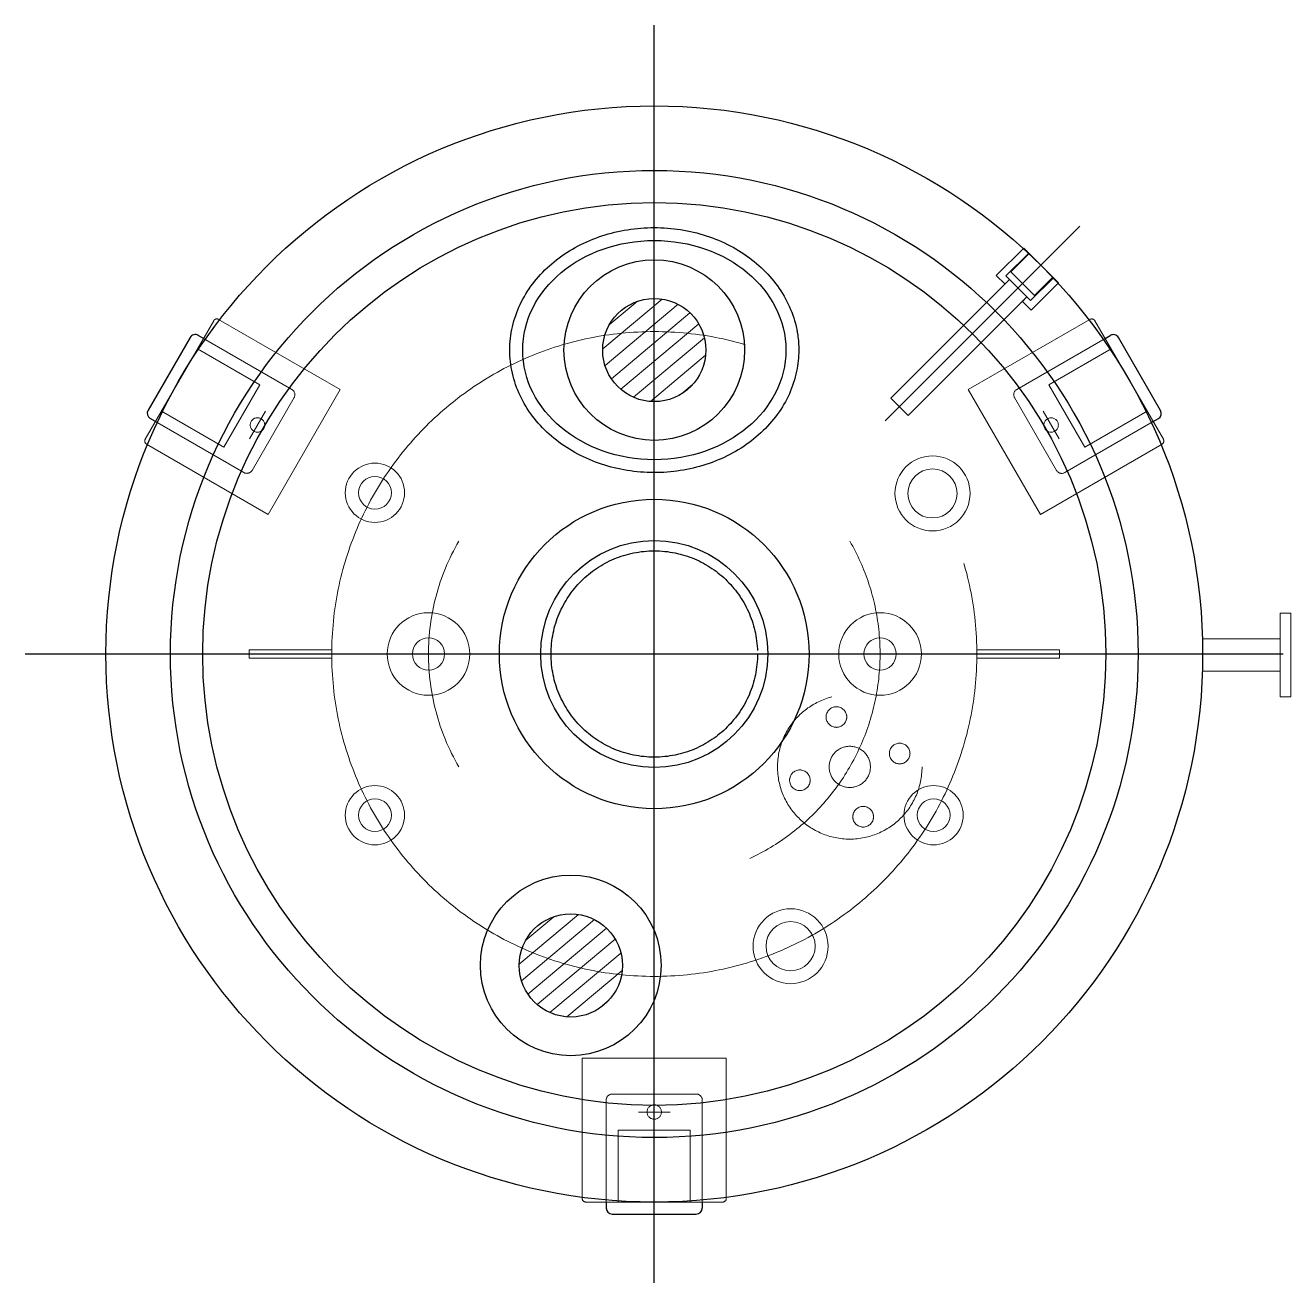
# Model space of a CAD drawing. Extents: x 3331281 to 3332262, y -547950 to -546975.
import ezdxf

# ---------------------------------------------------------------- set-up
doc = ezdxf.new("R2010")
doc.units = 0
doc.header["$LTSCALE"] = 1000
for name, pattern in [('ACAD_ISO02W100', [15, 12, -3]), ('CENTER', [2, 1.25, -0.25, 0.25, -0.25]), ('HIDDEN', [0.375, 0.25, -0.125])]:
    doc.linetypes.add(name, pattern=pattern)
for name, color, linetype in [('3', 1, 'Continuous'), ('cen', 3, 'CENTER'), ('WALL', 255, 'Continuous')]:
    doc.layers.add(name, color=color, linetype=linetype)

# ---------------------------------------------------------------- blocks, each defined once
blk = doc.blocks.new('1111111111')
at = {"color": 1, "linetype": 'HIDDEN', "lineweight": 15, "ltscale": 2}
for p, q in [((12132.6, 16624.3), (12012.6, 16624.3)), ((12012.6, 16624.3), (12012.6, 16507.3)), ((12132.6, 16507.3), (12132.6, 16624.3)), ((12032.6, 16504.3), (12032.6, 16589.3)), ((12037.6, 16594.3), (12107.6, 16594.3)), ((12112.6, 16589.3), (12112.6, 16504.3)), ((12042.6, 16504.3), (12042.6, 16564.3)), ((12042.6, 16564.3), (12102.6, 16564.3)), ((12102.6, 16564.3), (12102.6, 16504.3)), ((12015.6, 16504.3), (12129.6, 16504.3))]:
    blk.add_line(p, q, dxfattribs=at)
at = {"color": 0}
for p, q in [((12032.6, 16504.3), (12032.6, 16499.3)), ((12112.6, 16504.3), (12112.6, 16499.3)), ((12037.6, 16494.3), (12107.6, 16494.3))]:
    blk.add_line(p, q, dxfattribs=at)
at = {"color": 1, "linetype": 'HIDDEN', "lineweight": 15, "ltscale": 2}
blk.add_circle((12072.6, 16579.3), 6, dxfattribs=at)
for centre, radius, start, end in [((12037.6, 16589.3), 5, 90, 180), ((12107.6, 16589.3), 5, 0, 90), ((12015.6, 16507.3), 3, 180, 270), ((12129.6, 16507.3), 3, 270, 0)]:
    blk.add_arc(centre, radius, start, end, dxfattribs=at)
at = {"color": 0}
for centre, start, end in [((12037.6, 16499.3), 180, 270), ((12107.6, 16499.3), 270, 0)]:
    blk.add_arc(centre, 5, start, end, dxfattribs=at)
at = {"layer": '3', "color": 6, "linetype": 'CENTER', "lineweight": 15, "ltscale": 2}
blk.add_line((12059.4, 16579.3), (12085.9, 16579.3), dxfattribs=at)

msp = doc.modelspace()

# ---------------------------------------------------------------- hatches: boundary and pattern name
at = {"linetype": 'Continuous', "lineweight": 15}
h = msp.add_hatch(dxfattribs=at)
h.set_pattern_fill('ANSI31', color=1, scale=88, angle=895, style=0)
h.set_pattern_definition([(220, (3339222.229, -542891.008), (7.070664, -8.426489), [])])
h.paths.add_polyline_path([(3331730.59, -547213.77, 0.085681), (3331728.27, -547227.18, 0.913036), (3331807.61, -547234.41, -0.080257)])
h.paths.add_polyline_path([(3331807.61, -547234.41, 0.045459), (3331808.27, -547227.18, 0.842162), (3331730.59, -547213.77, 0.080257)])
h = msp.add_hatch(dxfattribs=at)
h.set_pattern_fill('ANSI31', color=1, scale=88, angle=895, style=0)
h.set_pattern_definition([(220, (3339157.523, -543368.148), (7.070664, -8.426489), [])])
h.paths.add_polyline_path([(3331665.88, -547690.91, 0.085681), (3331663.57, -547704.32, 0.913036), (3331742.91, -547711.55, -0.080257)])
h.paths.add_polyline_path([(3331742.91, -547711.55, 0.045459), (3331743.57, -547704.32, 0.842162), (3331665.88, -547690.91, 0.080257)])

# ---------------------------------------------------------------- linework, layer by layer
at = {"color": 3, "linetype": 'ACAD_ISO02W100', "lineweight": 15, "ltscale": 0.5}
for p, q in [((3332033.39, -547169.37), (3332054.59, -547148.14)), ((3332040.82, -547169.72), (3332058.48, -547152.03)), ((3332040.82, -547169.72), (3332058.48, -547152.03)), ((3332044.7, -547166.53), (3332058.84, -547152.38)), ((3332044.7, -547166.53), (3332058.84, -547152.38)), ((3332081.48, -547174.99), (3332054.59, -547148.14)), ((3332040.11, -547176.08), (3332033.39, -547169.37)), ((3332059.92, -547188.8), (3332040.82, -547169.72)), ((3332063.45, -547185.26), (3332044.35, -547166.18)), ((3332059.92, -547188.8), (3332077.59, -547171.11)), ((3332063.1, -547184.9), (3332077.23, -547170.75)), ((3331951.5, -547264.45), (3332043.52, -547172.42)), ((3332060.28, -547196.22), (3332081.48, -547174.99)), ((3331964.94, -547277.88), (3332056.97, -547185.85)), ((3332053.56, -547189.51), (3332057.09, -547185.97)), ((3332053.56, -547189.51), (3332060.28, -547196.22)), ((3331951.5, -547264.45), (3331964.94, -547277.88))]:
    msp.add_line(p, q, dxfattribs=at)
at = {"color": 1, "linetype": 'Continuous', "lineweight": 15}
for p, q in [((3331518.27, -547459.64), (3331454.27, -547459.64)), ((3331454.27, -547459.64), (3331454.27, -547466.04)), ((3331454.27, -547466.04), (3331518.27, -547466.04)), ((3331518.27, -547466.04), (3331518.27, -547459.64)), ((3332018.27, -547459.64), (3332082.27, -547459.64)), ((3332018.27, -547466.04), (3332018.27, -547459.64)), ((3332082.27, -547466.04), (3332018.27, -547466.04)), ((3332082.27, -547459.64), (3332082.27, -547466.04))]:
    msp.add_line(p, q, dxfattribs=at)
at = {"color": 0}
for centre, radius in [((3331768.27, -547227.18), 70), ((3331768.27, -547227.18), 40), ((3331703.57, -547704.32), 70), ((3331703.57, -547704.32), 40)]:
    msp.add_circle(centre, radius, dxfattribs=at)
at = {"color": 0, "linetype": 'Continuous', "lineweight": 15}
for centre, radius in [((3331983.93, -547338.33), 29.08), ((3331551.77, -547337.84), 22.98), ((3331551.77, -547587.84), 22.98), ((3331984.78, -547587.84), 22.98), ((3331873.93, -547689.42), 29.05), ((3331873.93, -547689.42), 19.05)]:
    msp.add_circle(centre, radius, dxfattribs=at)
msp.add_circle((3331768.27, -547462.84), 120)
at = {"color": 1}
msp.add_circle((3331768.27, -547462.84), 88, dxfattribs=at)
at = {"color": 1, "linetype": 'HIDDEN', "ltscale": 2}
msp.add_circle((3331768.27, -547462.84), 80, dxfattribs=at)
at = {"color": 0}
msp.add_ellipse((3331768.27, -547227.18), major_axis=(102, 0), ratio=0.833333, dxfattribs=at)
msp.add_open_spline([(3331880.27, -547227.18), (3331880.27, -547227.18), (3331880.27, -547223.28), (3331879.99, -547219.37), (3331878.55, -547209.49), (3331877, -547203.57), (3331872.62, -547192.11), (3331869.8, -547186.58), (3331863, -547176.1), (3331859.03, -547171.15), (3331850.11, -547162.01), (3331845.16, -547157.81), (3331834.45, -547150.28), (3331828.7, -547146.95), (3331816.59, -547141.26), (3331810.24, -547138.89), (3331797.14, -547135.2), (3331790.4, -547133.87), (3331776.75, -547132.28), (3331769.84, -547132.01), (3331756.08, -547132.57), (3331749.23, -547133.38), (3331735.81, -547136.06), (3331729.24, -547137.93), (3331716.6, -547142.67), (3331710.53, -547145.54), (3331699.09, -547152.2), (3331693.73, -547155.99), (3331683.89, -547164.38), (3331679.42, -547168.98), (3331671.56, -547178.85), (3331668.16, -547184.12), (3331662.57, -547195.15), (3331660.39, -547200.92), (3331657.35, -547212.71), (3331656.49, -547218.75), (3331656.13, -547230.85), (3331656.63, -547236.92), (3331658.98, -547248.85), (3331660.83, -547254.7), (3331665.76, -547265.97), (3331668.86, -547271.39), (3331676.15, -547281.6), (3331680.36, -547286.39), (3331689.71, -547295.2), (3331694.86, -547299.22), (3331705.91, -547306.35), (3331711.82, -547309.47), (3331724.18, -547314.73), (3331730.64, -547316.87), (3331743.9, -547320.1), (3331750.7, -547321.19), (3331764.41, -547322.31), (3331771.33, -547322.33), (3331785.05, -547321.3), (3331791.86, -547320.24), (3331805.14, -547317.09), (3331811.62, -547314.99), (3331824.02, -547309.81), (3331829.95, -547306.73), (3331841.07, -547299.66), (3331846.25, -547295.68), (3331855.67, -547286.94), (3331859.92, -547282.17), (3331867.3, -547272.01), (3331870.44, -547266.61), (3331875.48, -547255.37), (3331877.37, -547249.53), (3331879.71, -547238.17), (3331880.27, -547232.68), (3331880.27, -547227.18)], degree=3, knots=[0, 0, 0, 0, 0, 0.120844, 0.120844, 0.308106, 0.308106, 0.495367, 0.495367, 0.682629, 0.682629, 0.86989, 0.86989, 1.057152, 1.057152, 1.244413, 1.244413, 1.431675, 1.431675, 1.618936, 1.618936, 1.806198, 1.806198, 1.993459, 1.993459, 2.180721, 2.180721, 2.367983, 2.367983, 2.555244, 2.555244, 2.742506, 2.742506, 2.929767, 2.929767, 3.117029, 3.117029, 3.30429, 3.30429, 3.491552, 3.491552, 3.678813, 3.678813, 3.866075, 3.866075, 4.053336, 4.053336, 4.240598, 4.240598, 4.427859, 4.427859, 4.615121, 4.615121, 4.802383, 4.802383, 4.989644, 4.989644, 5.176906, 5.176906, 5.364167, 5.364167, 5.551429, 5.551429, 5.73869, 5.73869, 5.925952, 5.925952, 6.113213, 6.113213, 6.283185, 6.283185, 6.283185, 6.283185], dxfattribs=at)
at = {"layer": '3', "color": 6, "linetype": 'CENTER', "lineweight": 15, "ltscale": 0.5}
msp.add_line((3331947.28, -547282.17), (3332098.23, -547131.21), dxfattribs=at)
at = {"layer": '3', "color": 7, "linetype": 'Continuous', "lineweight": 15}
for p, q in [((3332253.33, -547431.11), (3332261.54, -547431.11)), ((3332253.33, -547463.63), (3332253.33, -547431.11)), ((3332261.54, -547431.11), (3332261.54, -547463.63)), ((3332253.33, -547451), (3332193.06, -547451)), ((3332253.33, -547463.63), (3332253.32, -547496.15)), ((3332261.53, -547496.15), (3332261.54, -547463.63)), ((3332253.33, -547476.27), (3332193.06, -547476.27)), ((3332253.32, -547496.15), (3332261.53, -547496.15))]:
    msp.add_line(p, q, dxfattribs=at)
at = {"layer": '3', "color": 6, "linetype": 'CENTER', "lineweight": 15}
msp.add_circle((3331768.27, -547462.84), 250, dxfattribs=at)
at = {"layer": '3', "color": 7, "linetype": 'Continuous', "lineweight": 15}
for centre, radius in [((3331983.93, -547338.33), 19.05), ((3331551.77, -547337.84), 12.7), ((3331593.27, -547462.84), 32), ((3331943.27, -547462.84), 32), ((3331593.27, -547462.84), 12.5), ((3331943.27, -547462.84), 12.5), ((3331551.77, -547587.84), 12.7), ((3331984.78, -547587.84), 12.7)]:
    msp.add_circle(centre, radius, dxfattribs=at)
at = {"layer": '3', "color": 1, "linetype": 'HIDDEN', "lineweight": 15}
for centre, radius in [((3331919.8, -547550.38), 56), ((3331909.44, -547511.71), 8), ((3331919.8, -547550.38), 16), ((3331958.48, -547540.02), 8), ((3331881.13, -547560.74), 8), ((3331930.17, -547589.05), 8)]:
    msp.add_circle(centre, radius, dxfattribs=at)
at = {"layer": '3', "color": 6, "linetype": 'CENTER', "lineweight": 15}
for start, end in [(150.00007, 210.00007), (295, 29.99994)]:
    msp.add_arc((3331768.27, -547462.84), 175, start, end, dxfattribs=at)
at = {"layer": 'cen'}
for p, q in [((3331768.27, -547950.34), (3331768.27, -546975.34)), ((3331280.77, -547462.84), (3332255.77, -547462.84))]:
    msp.add_line(p, q, dxfattribs=at)
at = {"layer": 'WALL', "color": 7}
for radius in [425, 375, 350]:
    msp.add_circle((3331768.27, -547462.84), radius, dxfattribs=at)

# ---------------------------------------------------------------- block references
at = {"color": 0, "yscale": 0.9307691799476743, "zscale": 0.9307691800000002}
for p, xscale, rotation in [((3323715.04, -529838.13), 0.9307691800352385, 240.000000003112), ((3351058.34, -549300.9), 0.9307691800352383, 119.999999996888)]:
    msp.add_blockref('1111111111', p, dxfattribs=dict(at, xscale=xscale, rotation=rotation))
at = {"color": 0, "xscale": 0.9307691799476743, "yscale": 0.9307691799476743, "zscale": 0.9307691800000002}
msp.add_blockref('1111111111', (3320531.44, -563249.5), dxfattribs=at)

doc.saveas('drawing.dxf')
